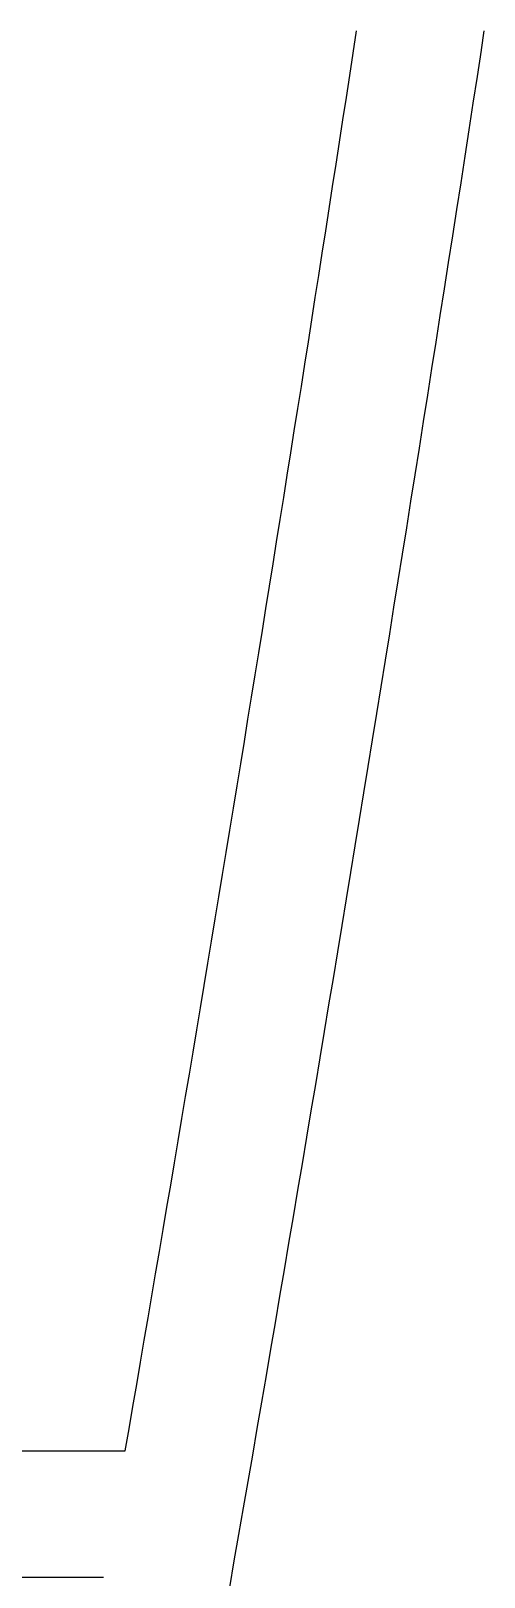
# Model space of a CAD drawing. Header units: inches. Extents: x 482566 to 494966, y -26460 to -22226.
# Drawn here: x 487770.2 to 487802.5, y -25395.2 to -25285 of the extents above; entities that cross this region are included whole.
import ezdxf

# ---------------------------------------------------------------- set-up
doc = ezdxf.new("R2010")
doc.units = ezdxf.units.IN
doc.header["$LTSCALE"] = 15
doc.header["$MEASUREMENT"] = 0
doc.layers.add('I-WALL-IN', color=3, linetype='Continuous')

msp = doc.modelspace()

# ---------------------------------------------------------------- linework, layer by layer
msp.add_line((487802.35, -25286.33, 6.93), (487802.53, -25284.97, 4.88))
at = {"layer": 'I-WALL-IN'}
for p, q in [((487726.65, -25386.22, 6.93), (487776.96, -25386.22, 6.93)), ((487726.65, -25395.22, 6.93), (487775.4, -25395.22, 6.93))]:
    msp.add_line(p, q, dxfattribs=at)
for radius, start in [(5332.5, 350.19746), (5341.5, 349.98496)]:
    msp.add_arc((482522.31, -24478.35, 6.93), radius, start, 351.29971, dxfattribs=at)

doc.saveas('drawing.dxf')
